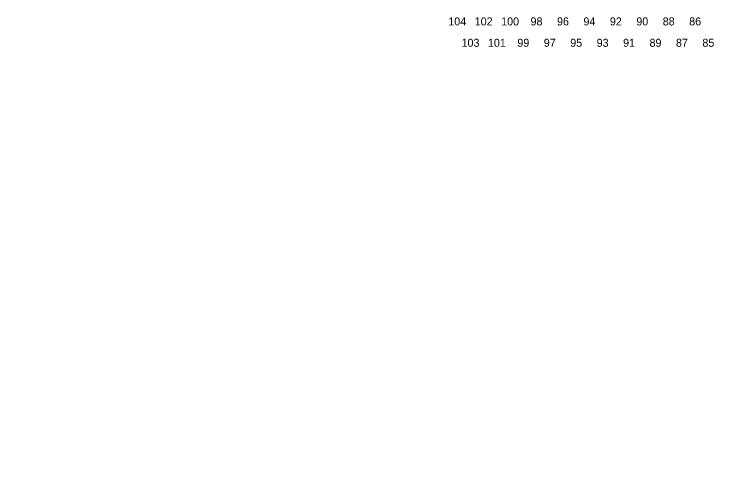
# Model space of a CAD drawing. Extents: x -42000 to 45000, y -40000 to 40000.
# Drawn here: x -42000 to -15750, y -40000 to -22623 of the extents above; entities that cross this region are included whole.
import ezdxf
from ezdxf.enums import TextEntityAlignment as Align

# ---------------------------------------------------------------- set-up
doc = ezdxf.new("R2010")
doc.units = 0
doc.header["$MEASUREMENT"] = 0
doc.layers.add('PHOTOPLOT', color=104, linetype='CONTINUOUS')
doc.layers.add('PIN_NOTATIONS', color=221, linetype='CONTINUOUS')
doc.styles.add('VF_STD', font='txt')

msp = doc.modelspace()

# ---------------------------------------------------------------- linework, layer by layer
at = {"layer": 'PHOTOPLOT', "const_width": 1}
msp.add_lwpolyline([(-42000, -40000), (-42000, 40000), (45000, 40000), (45000, -40000)], close=True, dxfattribs=at)
msp.add_lwpolyline([(-40367, -37896), (-40367, -38396), (-39867, -38396)], dxfattribs=at)

# ---------------------------------------------------------------- texts
at = {"layer": 'PIN_NOTATIONS', "style": 'VF_STD'}
for s, p in [('104', (-25402, -22900)), ('102', (-24412, -22900)), ('100', (-23423, -22900)), ('98', (-22433, -22900)), ('96', (-21443, -22900)), ('94', (-20453, -22900)), ('92', (-19463, -22900)), ('90', (-18473, -22900)), ('88', (-17483, -22900)), ('86', (-16493, -22900)), ('103', (-24907, -23700)), ('101', (-23918, -23700)), ('99', (-22928, -23700)), ('97', (-21938, -23700)), ('95', (-20948, -23700)), ('93', (-19958, -23700)), ('91', (-18968, -23700)), ('89', (-17978, -23700)), ('87', (-16988, -23700)), ('85', (-15998, -23700))]:
    msp.add_text(s, height=300, dxfattribs=at).set_placement(p, align=Align.MIDDLE_CENTER)

doc.saveas('drawing.dxf')
